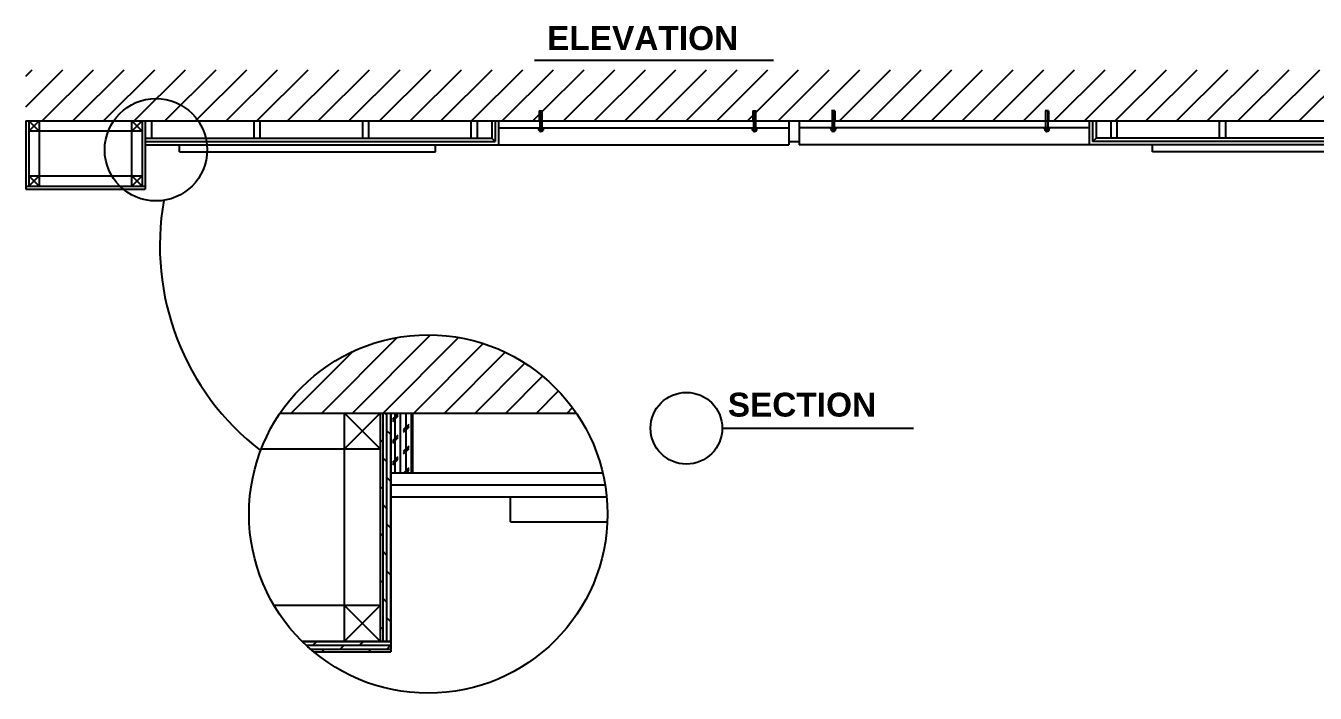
# Model space of a CAD drawing. Header units: inches. Extents: x 6.7 to 49.2, y 11 to 35.8.
# Drawn here: x 36.081 to 39.858, y 15.453 to 17.409 of the extents above; entities that cross this region are included whole.
import ezdxf

# ---------------------------------------------------------------- set-up
doc = ezdxf.new("R2010")
doc.units = ezdxf.units.IN
doc.header["$MEASUREMENT"] = 0
for name, color, linetype in [('02', 2, 'Continuous'), ('1', 1, 'Continuous'), ('4', 4, 'Continuous'), ('8', 8, 'Continuous')]:
    doc.layers.add(name, color=color, linetype=linetype)
doc.styles.add('HT', font='swisseb.ttf')

msp = doc.modelspace()

# ---------------------------------------------------------------- hatches: boundary and pattern name
at = {"layer": '8'}
h = msp.add_hatch(dxfattribs=at)
h.set_pattern_fill('ANSI31', color=256, scale=0.02, style=0)
h.set_pattern_definition([(45, (21.81673, 18.62207), (-0.04490128, 0.04490128), [])])
h.paths.add_polyline_path([(36.0814, 17.2798), (36.0814, 17.1298), (37.5853, 17.1298), (37.5853, 17.1598), (37.5953, 17.1598), (37.5953, 17.1298), (38.2111, 17.1298), (38.2111, 17.1598), (38.2211, 17.1598), (38.2211, 17.1298), (38.4417, 17.1298), (38.4417, 17.1598), (38.4517, 17.1598), (38.4517, 17.1298), (39.0675, 17.1298), (39.0675, 17.1598), (39.0775, 17.1598), (39.0775, 17.1298), (40.5814, 17.1298), (40.5814, 17.2798)])
h = msp.add_hatch(dxfattribs=at)
h.set_pattern_fill('ANSI31', color=256, scale=0.02, style=0)
h.set_pattern_definition([(45, (-2.112476, 9.721573), (-0.04490128, 0.04490128), [])])
h.paths.add_polyline_path([(37.6939, 16.2738, 0.528232), (36.8266, 16.2738)])
h = msp.add_hatch(dxfattribs=at)
h.set_pattern_fill('DOLMIT', color=256, scale=0.0018, angle=90, style=0)
h.set_pattern_definition([(90, (22.463098, 19.971143), (-0.01143, 7e-19), []), (135, (22.463098, 19.971143), (-0.022859984, -0.022859984), [0.01616447, -0.0323289])])
h.paths.add_polyline_path([(37.151, 16.0288), (37.151, 16.2738), (37.1195, 16.2738), (37.1195, 15.6053), (37.151, 15.6053)])
h = msp.add_hatch(dxfattribs=at)
h.set_pattern_fill('CORK', color=256, scale=0.005, angle=90, style=0)
h.set_pattern_definition([(90, (22.463098, 19.971143), (-0.015875, 1e-18), []), (225, (22.471036, 19.97908), (0.03175001, -0.03175001), [0.02245065, -0.02245065]), (225, (22.471036, 19.98305), (0.03175001, -0.03175001), [0.02245065, -0.02245065]), (225, (22.471036, 19.98702), (0.03175001, -0.03175001), [0.02245065, -0.02245065])])
h.paths.add_polyline_path([(37.214, 16.2738), (37.151, 16.2738), (37.151, 16.0988), (37.214, 16.0988)])
h = msp.add_hatch(dxfattribs=at)
h.set_pattern_fill('DOLMIT', color=256, scale=0.0018, style=0)
h.set_pattern_definition([(0, (22.463098, 19.971143), (0, 0.01143), []), (45, (22.463098, 19.971143), (-0.022859984, 0.022859984), [0.01616447, -0.0323289])])
h.paths.add_polyline_path([(37.151, 15.5738), (37.151, 15.6053), (36.8904, 15.6053, 0.022326), (36.9251, 15.5738)])

# ---------------------------------------------------------------- linework, layer by layer
at = {"layer": '02'}
for p, q in [((37.5713, 17.3075), (38.2713, 17.3075)), ((37.5853, 17.1598), (37.5953, 17.1598)), ((37.5853, 17.1598), (37.5853, 17.1298)), ((37.5873, 17.1598), (37.5872, 17.1029)), ((37.5933, 17.1598), (37.5932, 17.1029)), ((38.2111, 17.1598), (38.2211, 17.1598)), ((38.2111, 17.1598), (38.2111, 17.1298)), ((38.2131, 17.1598), (38.213, 17.1029)), ((38.2191, 17.1598), (38.219, 17.1029)), ((38.4517, 17.1598), (38.4417, 17.1598)), ((38.4437, 17.1598), (38.4438, 17.1029)), ((38.4497, 17.1598), (38.4497, 17.1029)), ((38.4517, 17.1598), (38.4517, 17.1298)), ((39.0775, 17.1598), (39.0675, 17.1598)), ((39.0695, 17.1098), (39.0695, 17.1598)), ((39.0755, 17.1598), (39.0756, 17.1029)), ((39.0775, 17.1598), (39.0775, 17.1298)), ((36.0904, 17.1298), (36.0904, 16.9388)), ((36.0904, 17.0998), (36.1204, 17.1298)), ((36.0904, 17.1298), (36.1204, 17.0998)), ((36.1204, 17.1298), (36.1204, 16.9388)), ((36.4224, 17.1298), (36.3924, 17.0998)), ((36.4224, 17.0998), (36.3924, 17.1298)), ((36.4224, 17.1298), (36.4224, 16.9388)), ((36.4494, 17.1298), (36.4494, 17.0798)), ((36.7494, 17.1298), (36.7494, 17.0798)), ((36.7674, 17.1298), (36.7674, 17.0798)), ((37.0674, 17.1298), (37.0674, 17.0798)), ((37.0854, 17.1298), (37.0854, 17.0798)), ((37.3854, 17.1298), (37.3854, 17.0798)), ((37.4034, 17.1298), (37.4034, 17.0798)), ((37.4464, 17.1298), (37.4464, 17.0798)), ((37.4564, 17.1298), (37.4564, 17.0698)), ((37.4664, 17.1098), (38.3164, 17.1098)), ((39.1964, 17.1098), (38.3464, 17.1098)), ((39.2064, 17.1298), (39.2064, 17.0698)), ((39.2164, 17.1298), (39.2164, 17.0798)), ((39.2594, 17.1298), (39.2594, 17.0798)), ((39.2774, 17.1298), (39.2774, 17.0798)), ((39.5774, 17.1298), (39.5774, 17.0798)), ((39.5954, 17.1298), (39.5954, 17.0798)), ((36.4224, 17.0998), (36.0904, 17.0998)), ((36.4314, 17.0798), (37.4464, 17.0798)), ((37.4464, 17.0798), (37.4564, 17.0698)), ((39.2164, 17.0798), (39.2064, 17.0698)), ((40.2314, 17.0798), (39.2164, 17.0798)), ((36.4314, 17.0698), (37.4564, 17.0698)), ((40.2314, 17.0698), (39.2064, 17.0698)), ((36.0904, 16.9688), (36.1204, 16.9388)), ((36.0904, 16.9388), (36.1204, 16.9688)), ((36.3924, 16.9388), (36.4224, 16.9688)), ((36.3924, 16.9688), (36.4224, 16.9388)), ((36.0814, 16.9388), (36.4314, 16.9388)), ((37.1195, 16.1688), (37.0145, 16.2738)), ((37.1195, 16.2738), (37.0145, 16.1688)), ((37.1195, 16.2738), (37.1195, 15.6053)), ((37.214, 16.2738), (37.214, 16.0988)), ((38.1214, 16.2293), (38.6814, 16.2293)), ((36.7712, 16.1688), (37.1195, 16.1688)), ((37.151, 16.0988), (37.7712, 16.0988)), ((37.151, 16.0638), (37.7782, 16.0638)), ((37.1195, 15.7103), (36.8086, 15.7103)), ((37.0145, 15.6053), (37.1195, 15.7103)), ((37.0145, 15.7103), (37.1195, 15.6053)), ((36.8904, 15.6053), (37.151, 15.6053))]:
    msp.add_line(p, q, dxfattribs=at)
for points in [[(36.3924, 16.9388), (36.3924, 17.1298)], [(37.5983, 17.1098), (37.5983, 17.1078), (37.5823, 17.1078), (37.5823, 17.1098)], [(38.2241, 17.1098), (38.2241, 17.1078), (38.2081, 17.1078), (38.2081, 17.1098)], [(38.4387, 17.1098), (38.4387, 17.1078), (38.4547, 17.1078), (38.4547, 17.1098)], [(39.0645, 17.1098), (39.0645, 17.1078), (39.0805, 17.1078), (39.0805, 17.1098)], [(36.0904, 16.9688), (36.4224, 16.9688)], [(37.0145, 15.6053), (37.0145, 16.2738)]]:
    msp.add_lwpolyline(points, dxfattribs=at)
for points in [[(37.5964, 17.1078), (37.5964, 17.1029, -0.414214), (37.5958, 17.1023, -0.152179), (37.5938, 17.1023, -1.000908), (37.5926, 17.1023, -0.106972), (37.5878, 17.1023, -1.000908), (37.5866, 17.1023, -0.163695), (37.5847, 17.1023, -0.414214), (37.5841, 17.1029), (37.5841, 17.1078)], [(38.2222, 17.1078), (38.2222, 17.1029, -0.414214), (38.2216, 17.1023, -0.152179), (38.2196, 17.1023, -1.000908), (38.2184, 17.1023, -0.106972), (38.2137, 17.1023, -1.000908), (38.2124, 17.1023, -0.163695), (38.2106, 17.1023, -0.414214), (38.21, 17.1029), (38.21, 17.1078)], [(38.4406, 17.1078), (38.4406, 17.1029, 0.414214), (38.4412, 17.1023, 0.152179), (38.4432, 17.1023, 1.000908), (38.4444, 17.1023, 0.106972), (38.4491, 17.1023, 1.000908), (38.4503, 17.1023, 0.163695), (38.4522, 17.1023, 0.414214), (38.4528, 17.1029), (38.4528, 17.1078)], [(39.0664, 17.1078), (39.0664, 17.1029, 0.414214), (39.067, 17.1023, 0.152179), (39.069, 17.1023, 1.000908), (39.0702, 17.1023, 0.106972), (39.075, 17.1023, 1.000908), (39.0762, 17.1023, 0.163695), (39.078, 17.1023, 0.414214), (39.0786, 17.1029), (39.0786, 17.1078)]]:
    msp.add_lwpolyline(points, format="xyb", dxfattribs=at)
for centre, radius in [((36.4626, 17.0452), 0.15), ((37.2603, 15.9779), 0.525), ((38.0164, 16.2293), 0.105)]:
    msp.add_circle(centre, radius, dxfattribs=at)
for centre, radius, start, end in [((37.5903, 17.1062), 0.00702, 211.1019, 328.8981), ((38.2161, 17.1062), 0.00702, 211.1019, 328.8981), ((38.4467, 17.1062), 0.00702, 211.1019, 328.8981), ((39.0725, 17.1062), 0.00702, 211.1019, 328.8981), ((37.2306, 16.7635), 0.7566, 169.8336, 232.4311)]:
    msp.add_arc(centre, radius, start, end, dxfattribs=at)
at = {"layer": '1'}
for p, q in [((36.0814, 17.1298), (40.5814, 17.1298)), ((36.8266, 16.2738), (37.6939, 16.2738))]:
    msp.add_line(p, q, dxfattribs=at)
at = {"layer": '4'}
for p, q in [((36.0814, 17.1298), (36.0814, 16.9298)), ((36.4314, 17.1298), (36.4314, 16.9298)), ((37.4664, 17.1298), (37.4664, 17.0598)), ((38.3164, 17.1298), (38.3164, 17.0598)), ((38.3464, 17.1298), (38.3464, 17.0598)), ((39.1964, 17.1298), (39.1964, 17.0598)), ((36.4314, 17.0598), (38.3164, 17.0598)), ((36.5314, 17.0388), (36.5314, 17.0598)), ((36.5314, 17.0388), (37.2814, 17.0388)), ((37.2814, 17.0388), (37.2814, 17.0598)), ((38.3164, 17.0698), (38.3464, 17.0698)), ((40.2314, 17.0598), (38.3464, 17.0598)), ((39.3814, 17.0388), (39.3814, 17.0598)), ((40.1314, 17.0388), (39.3814, 17.0388)), ((36.0814, 16.9298), (36.4314, 16.9298)), ((37.151, 16.2738), (37.151, 15.5738)), ((37.151, 16.0288), (37.7828, 16.0288)), ((37.501, 15.9553), (37.501, 16.0288)), ((37.501, 15.9553), (37.7848, 15.9553)), ((36.9251, 15.5738), (37.151, 15.5738))]:
    msp.add_line(p, q, dxfattribs=at)

# ---------------------------------------------------------------- texts
at = {"layer": '02', "style": 'HT'}
for s, p in [('ELEVATION', (37.6085, 17.3376)), ('SECTION', (38.1376, 16.2635))]:
    msp.add_text(s, height=0.07, dxfattribs=at).set_placement(p)

doc.saveas('drawing.dxf')
